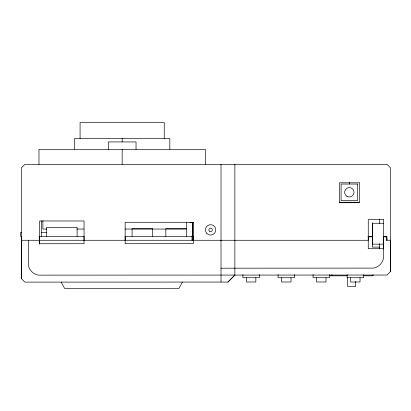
<?xml version="1.0" encoding="UTF-8"?>
<svg xmlns="http://www.w3.org/2000/svg" width="411" height="411" viewBox="0 0 411 411"><rect width="100%" height="100%" fill="white"/><g stroke="black" fill="none" stroke-linecap="round" stroke-linejoin="round"><path stroke-width="0.62" d="M234.871 240.276L234.871 164.328M372.381 223.779L372.381 222.849L372.392 247.109L379.79 247.109M383.509 219.731L368.266 219.587L368.266 240.276L21.372 240.276L21.382 278.632L24.85 282.121L227.946 282.064L234.876 275.129L234.871 240.214M192.656 236.325L192.656 222.351L193.37 222.289L125.16 222.289L125.16 240.276M182.386 282.074L178.893 288.476L64.655 288.512L61.218 282.11M234.876 275.108L227.91 282.064M390.45 271.579L390.399 240.173L390.45 271.579L386.987 275.041L38.403 275.134A12.253 12.253 0 0 1 28.354 265.095L28.349 240.276M339.363 202.243L359.291 202.243M383.514 223.26L372.423 223.26L372.423 244.16L383.514 244.16M46.72 229.045L42.878 229.045L42.878 220.748M76.831 229.045L83.931 229.045M124.872 229.045L186.368 229.045L186.368 222.022M21.752 232.513L20.55 232.513L20.55 236.325L21.752 236.325M41.11 232.513L46.854 232.513M38.973 236.325L84.147 236.325M124.908 236.325L193.427 236.325M368.071 236.71L372.566 236.71M386.283 236.705L383.509 236.71L383.52 258.062A12.253 12.253 0 0 1 373.476 268.111L221.02 268.198M368.128 236.808L372.618 236.808M383.514 236.808L386.977 236.808L386.977 240.276M21.382 278.632L21.398 236.808M386.242 240.173L390.445 240.276L390.445 167.791L386.987 164.328L24.881 164.328L21.418 167.791L21.418 240.276M383.514 248.706L368.261 248.712L368.261 236.71M329.37 275.807L347.66 275.807M363.432 275.807L373.065 275.807L373.065 274.666M189.903 222.289L193.35 222.351M193.35 236.325L193.37 236.808M386.242 236.705L386.283 240.173M221.01 240.219L221.02 282.064M193.37 236.762L193.37 243.692L125.16 243.713L125.16 236.782M84.044 236.793L84.05 243.723L39.579 243.738L39.574 236.803M39.41 240.476L39.41 244.144M383.514 219.51L383.514 249.076M379.358 218.996L379.358 223.435M379.358 243.728L379.358 249.076M363.565 274.61L363.565 277.728L347.1 277.728L347.1 274.61M360.026 277.728L360.026 281.992L350.634 281.992L350.634 277.728M355.669 281.443L355.669 286.452L347.593 286.452L347.593 277.687M349.324 182.314L349.324 184.046M331.939 274.569L331.939 275.807M329.53 274.61L329.53 277.728L313.064 277.728L313.064 274.61M325.99 277.728L325.99 281.992L316.598 281.992L316.598 277.728M294.553 274.61L294.553 277.728L278.093 277.728L278.093 274.61M291.019 277.728L291.019 281.992L281.627 281.992L281.627 277.728M259.377 274.61L259.377 277.728L242.911 277.728L242.911 274.61M255.842 277.728L255.842 281.992L246.446 281.992L246.446 277.728M221.01 164.328L221.01 240.276M205.346 164.328L205.346 149.373L38.978 149.373L38.978 164.328M193.37 222.289L193.37 240.276M192.774 222.351L192.774 236.325M192.199 236.325L192.199 240.276M192.101 236.325L192.101 240.276M186.44 236.325L186.44 228.732L165.849 228.732L165.849 236.325M169.835 149.28L169.835 138.538L74.483 138.538L74.483 149.28M164.241 138.538L164.241 122.488L80.078 122.488L80.078 138.538M152.681 236.325L152.681 228.732L132.09 228.732L132.09 236.325M136.026 149.368L136.026 141.934L108.299 141.934L108.299 149.368M122.159 138.538L122.159 141.934M122.159 149.373L122.159 164.328M84.044 240.276L84.044 220.969L39.579 220.969L39.579 240.276M77.114 236.325L77.114 227.417L46.51 227.417L46.51 236.325M41.352 220.969L41.352 236.325M359.291 182.797L339.363 182.797L339.363 202.726L359.291 202.726L359.291 182.797M357.56 184.046L341.094 184.046L341.094 200.511L357.56 200.511L357.56 184.046M209.744 231.378A1.731 1.731 0 0 0 212.343 229.877A1.731 1.731 0 0 0 209.744 228.377A1.731 1.731 0 0 0 209.744 231.378M206.933 233.556A5.199 5.199 0 0 0 215.636 231.223A5.199 5.199 0 0 0 209.266 224.858A5.199 5.199 0 0 0 206.933 233.556M346.976 196.345A4.696 4.696 0 0 0 354.02 192.276A4.696 4.696 0 0 0 346.976 188.212A4.696 4.696 0 0 0 346.976 196.345"/></g></svg>
